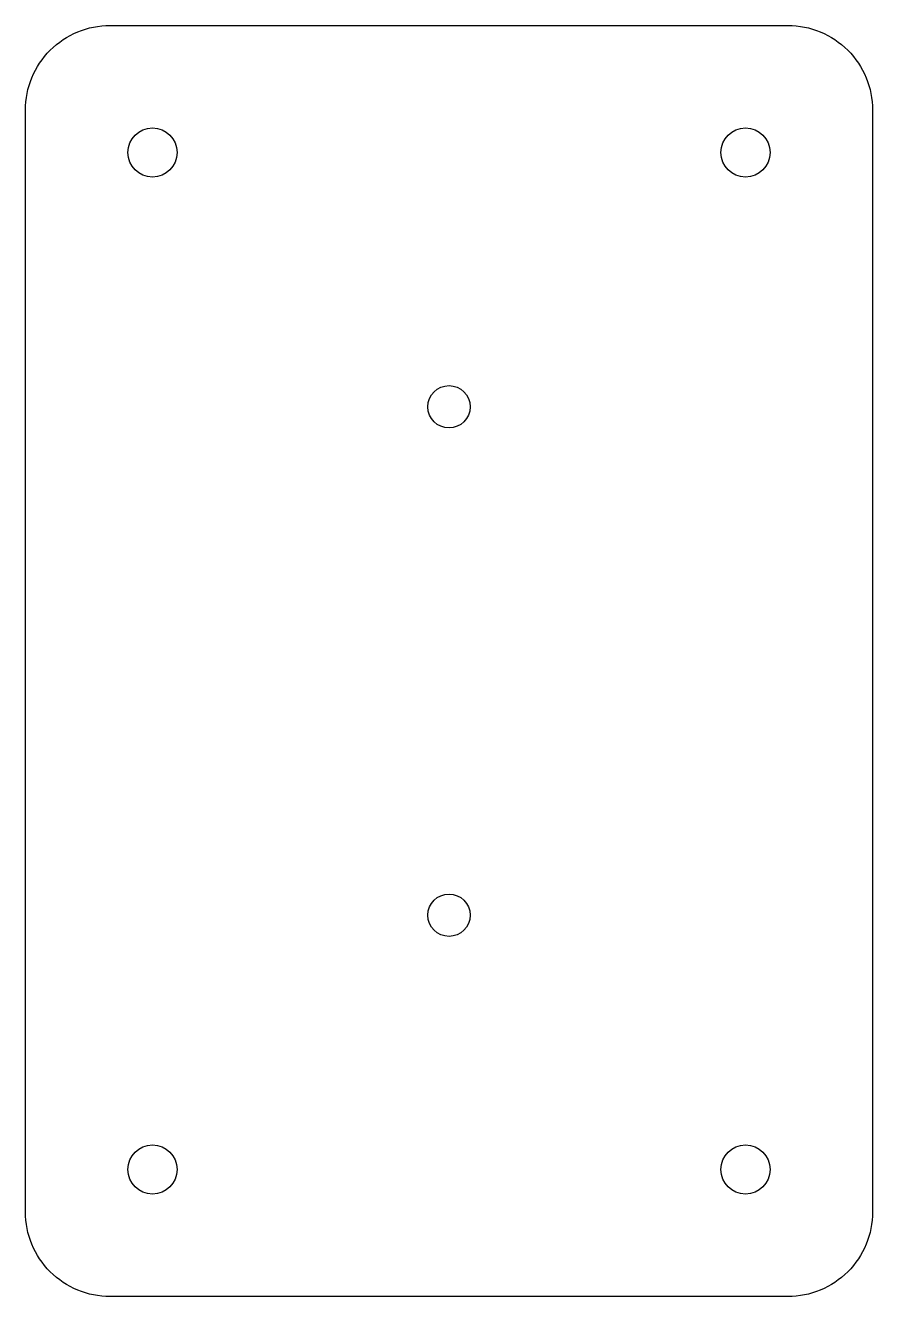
# Model space of a CAD drawing. Header units: millimetres. Extents: x -50 to 50, y -75 to 75.
import ezdxf

# ---------------------------------------------------------------- set-up
doc = ezdxf.new("R2010")
doc.units = ezdxf.units.MM
doc.layers.get('0').update_dxf_attribs({"linetype": 'CONTINUOUS'})

msp = doc.modelspace()

# ---------------------------------------------------------------- linework, layer by layer
msp.add_lwpolyline([(-50, 65, -0.414214), (-40, 75), (40, 75, -0.414214), (50, 65), (50, -65, -0.414214), (40, -75), (-40, -75, -0.414214), (-50, -65)], format="xyb", close=True)
for centre, radius in [((-35, 60), 2.9), ((35, 60), 2.9), ((0, 30), 2.5), ((0, -30), 2.5), ((-35, -60), 2.9), ((35, -60), 2.9)]:
    msp.add_circle(centre, radius)

doc.saveas('drawing.dxf')
